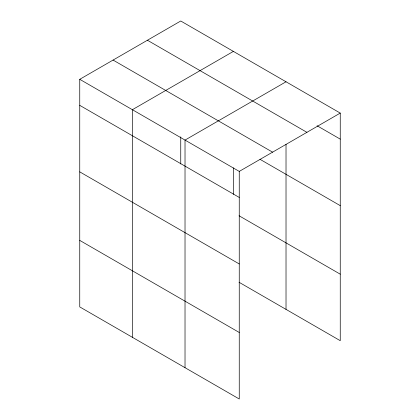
<?xml version="1.0" encoding="UTF-8"?>
<svg xmlns="http://www.w3.org/2000/svg" width="420" height="420" viewBox="0 0 420 420"><rect width="100%" height="100%" fill="white"/><g stroke="black" fill="none" stroke-linecap="round" stroke-linejoin="round"><path stroke-width="0.63" d="M79.748 79.312L239.253 171.402L239.253 399L79.748 306.91L79.748 79.312L180.747 21L340.253 113.09L340.253 340.688L239.043 282.256M233.384 51.392L132.384 109.699L132.384 337.302M286.02 81.779L185.021 140.091L185.021 367.689M239.253 171.402L340.253 113.09M317.09 125.753L340.253 139.13M147.415 40.241L306.92 132.332M113.08 60.071L272.585 152.155M259.985 159.301L340.253 205.643M79.748 105.347L239.253 197.437M239.043 215.744L340.253 274.176M79.748 171.864L239.253 263.954M79.748 240.392L239.253 332.483M286.02 144.333L286.02 309.377M233.384 167.864L233.384 194.371M180.747 136.826L180.747 163.984"/></g></svg>
